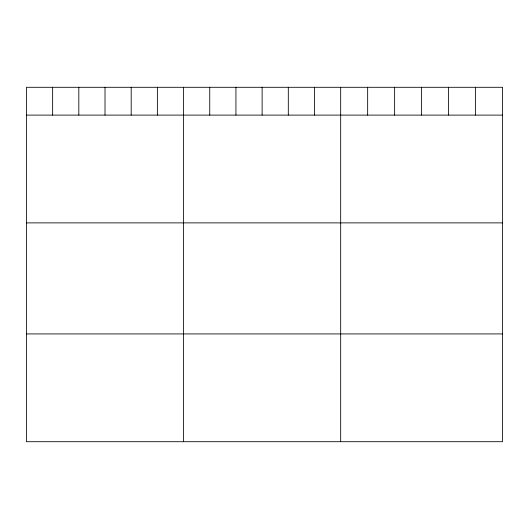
<?xml version="1.0" encoding="UTF-8"?>
<svg xmlns="http://www.w3.org/2000/svg" width="529" height="529" viewBox="0 0 529 529"><rect width="100%" height="100%" fill="white"/><g stroke="black" fill="none" stroke-linecap="round" stroke-linejoin="round"><path stroke-width="0.79" d="M502.55 115.104L502.55 441.708L26.45 441.708L26.45 87.292L502.55 87.292L502.55 115.104L26.45 115.104M26.45 222.881L502.55 222.881M26.45 333.925L502.55 333.925M475.571 87.292L475.571 115.104M448.592 87.292L448.592 115.104M421.613 87.292L421.613 115.104M394.634 87.292L394.634 115.104M367.655 87.292L367.655 115.104M340.676 87.292L340.676 441.708M314.49 87.292L314.49 115.104M288.305 87.292L288.305 115.104M262.119 87.292L262.119 115.104M235.934 87.292L235.934 115.104M209.749 87.292L209.749 115.104M183.563 87.292L183.563 441.708M157.377 87.292L157.377 115.104M131.192 87.292L131.192 115.104M105.007 87.292L105.007 115.104M78.821 87.292L78.821 115.104M52.635 87.292L52.635 115.104"/></g></svg>
